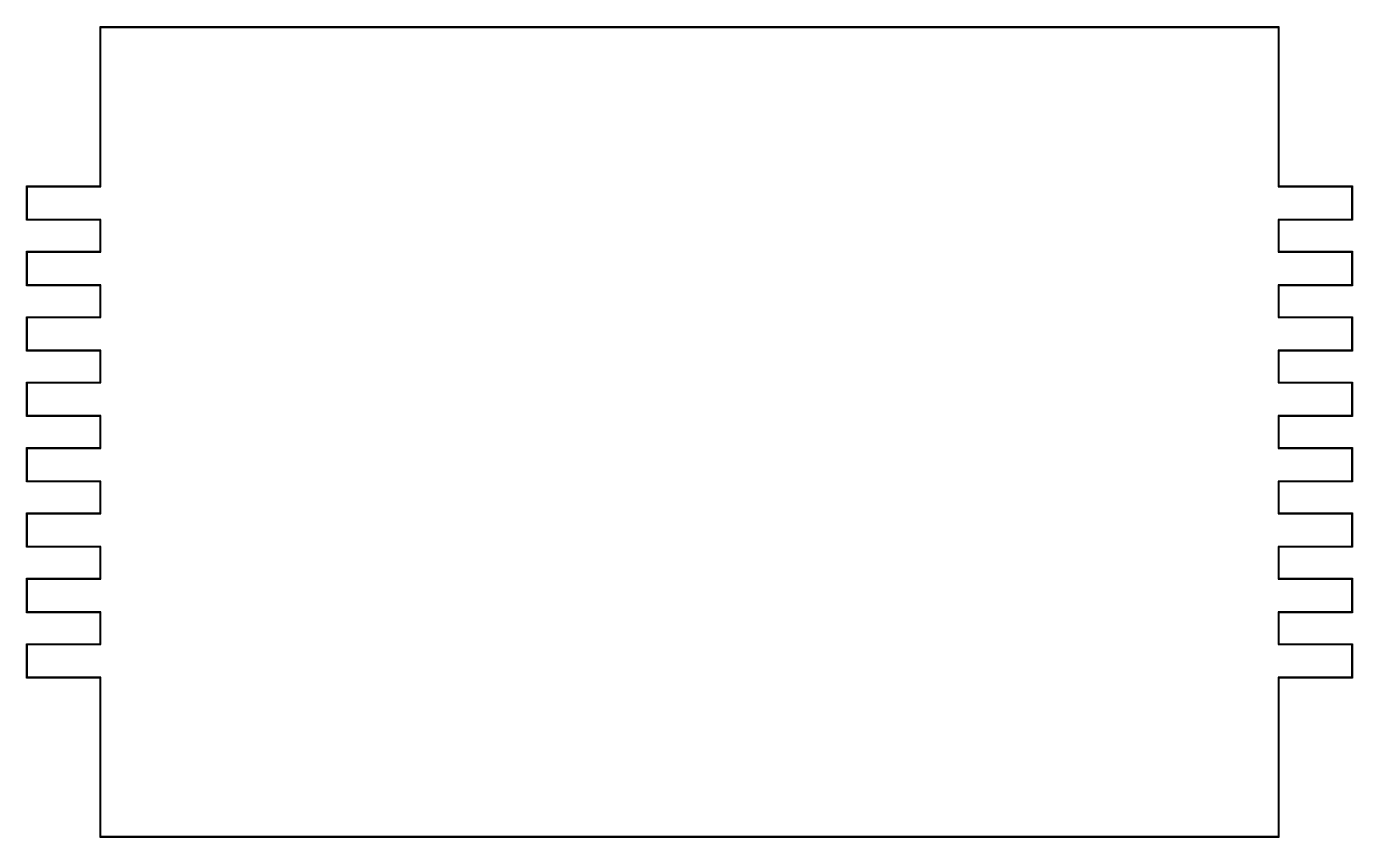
# Model space of a CAD drawing. Header units: millimetres. Extents: x -81 to 81, y -50 to 50.
import ezdxf

# ---------------------------------------------------------------- set-up
doc = ezdxf.new("R2010")
doc.units = ezdxf.units.MM
doc.layers.get('0').update_dxf_attribs({"linetype": 'CONTINUOUS'})

msp = doc.modelspace()

# ---------------------------------------------------------------- linework, layer by layer
for points in [[(72.1, 30.1), (81.1, 30.1), (81.1, 25.9), (72.1, 25.9), (72.1, 22.1), (81.1, 22.1), (81.1, 17.9), (72.1, 17.9), (72.1, 14.1), (81.1, 14.1), (81.1, 9.9), (72.1, 9.9), (72.1, 6.1), (81.1, 6.1), (81.1, 1.9), (72.1, 1.9), (72.1, -1.9), (81.1, -1.9), (81.1, -6.1), (72.1, -6.1), (72.1, -9.9), (81.1, -9.9), (81.1, -14.1), (72.1, -14.1), (72.1, -17.9), (81.1, -17.9), (81.1, -22.1), (72.1, -22.1), (72.1, -25.9), (81.1, -25.9), (81.1, -30.1), (72.1, -30.1), (72.1, -49.6), (-72.1, -49.6), (-72.1, -30.1), (-81.1, -30.1), (-81.1, -25.9), (-72.1, -25.9), (-72.1, -22.1), (-81.1, -22.1), (-81.1, -17.9), (-72.1, -17.9), (-72.1, -14.1), (-81.1, -14.1), (-81.1, -9.9), (-72.1, -9.9), (-72.1, -6.1), (-81.1, -6.1), (-81.1, -1.9), (-72.1, -1.9), (-72.1, 1.9), (-81.1, 1.9), (-81.1, 6.1), (-72.1, 6.1), (-72.1, 9.9), (-81.1, 9.9), (-81.1, 14.1), (-72.1, 14.1), (-72.1, 17.9), (-81.1, 17.9), (-81.1, 22.1), (-72.1, 22.1), (-72.1, 25.9), (-81.1, 25.9), (-81.1, 30.1), (-72.1, 30.1), (-72.1, 49.6), (72.1, 49.6)], [(72, 30), (81, 30), (81, 26), (72, 26), (72, 22), (81, 22), (81, 18), (72, 18), (72, 14), (81, 14), (81, 10), (72, 10), (72, 6), (81, 6), (81, 2), (72, 2), (72, -2), (81, -2), (81, -6), (72, -6), (72, -10), (81, -10), (81, -14), (72, -14), (72, -18), (81, -18), (81, -22), (72, -22), (72, -26), (81, -26), (81, -30), (72, -30), (72, -49.5), (-72, -49.5), (-72, -30), (-81, -30), (-81, -26), (-72, -26), (-72, -22), (-81, -22), (-81, -18), (-72, -18), (-72, -14), (-81, -14), (-81, -10), (-72, -10), (-72, -6), (-81, -6), (-81, -2), (-72, -2), (-72, 2), (-81, 2), (-81, 6), (-72, 6), (-72, 10), (-81, 10), (-81, 14), (-72, 14), (-72, 18), (-81, 18), (-81, 22), (-72, 22), (-72, 26), (-81, 26), (-81, 30), (-72, 30), (-72, 49.5), (72, 49.5)]]:
    msp.add_lwpolyline(points, close=True)

doc.saveas('drawing.dxf')
